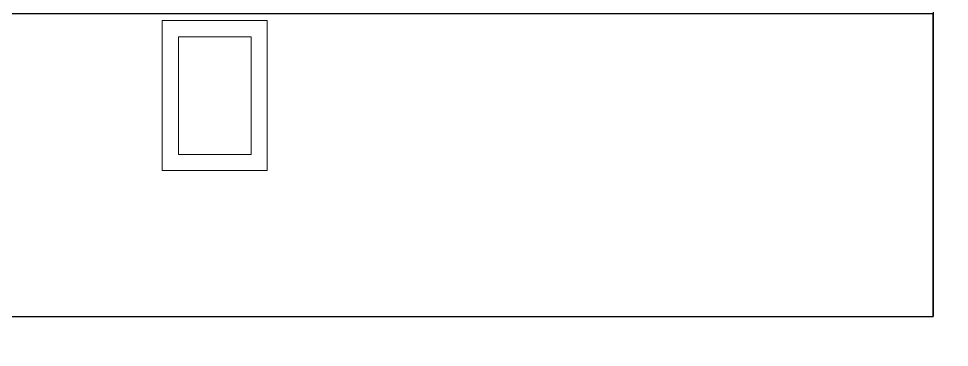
# Model space of a CAD drawing. Header units: metres. Extents: x 563124 to 573994, y 2062953 to 2068466.
# Drawn here: x 568878.97 to 568902.37, y 2065860.78 to 2065869.04 of the extents above; entities that cross this region are included whole.
import ezdxf

# ---------------------------------------------------------------- set-up
doc = ezdxf.new("R2010")
doc.units = ezdxf.units.M
doc.linetypes.add('HIDDEN', pattern=[0.375, 0.25, -0.125])
for name, color, linetype in [('ghichieudai', 7, 'CONTINUOUS'), ('MATCATDUONG', 8, 'CONTINUOUS'), ('ViaHeSphu', 32, 'CONTINUOUS')]:
    doc.layers.add(name, color=color, linetype=linetype)
doc.layers.add('kt', color=37, linetype='CONTINUOUS', lineweight=25)

msp = doc.modelspace()

# ---------------------------------------------------------------- linework, layer by layer
at = {"layer": 'ViaHeSphu', "linetype": 'HIDDEN', "ltscale": 50}
msp.add_lwpolyline([(569000.835, 2065796.483), (568997.941, 2065790.429), (568877.831, 2065754.612), (568868.765, 2065759.202), (568835.973, 2065850.872), (568839.087, 2065856.986), (568956.511, 2065891.39), (568963.208, 2065888.17)], close=True, dxfattribs=at)

# ---------------------------------------------------------------- next in the draw order: wipeouts: each hides what was drawn before it
msp.add_wipeout([(568538.555, 2065837.116), (569134.391, 2065836.361), (569131.193, 2065953.825), (568779.004, 2065956.683), (568600.602, 2065960.315)]).dxf.layer = 'ghichieudai'

# ---------------------------------------------------------------- next in the draw order: linework, layer by layer
at = {"layer": 'kt', "lineweight": 0}
for points in [[(568885.226, 2065868.99), (568882.584, 2065868.99), (568882.584, 2065865.222), (568885.226, 2065865.222)], [(568884.817, 2065868.581), (568882.993, 2065868.581), (568882.993, 2065865.631), (568884.817, 2065865.631)]]:
    msp.add_lwpolyline(points, close=True, dxfattribs=at)
at = {"layer": 'MATCATDUONG', "color": 40, "linetype": 'Continuous'}
for points in [[(568821.966, 2065868.452), (568781.966, 2065868.127), (568781.966, 2065868.727), (568781.966, 2065869.158), (568757.966, 2065869.158), (568757.966, 2065861.561), (568901.966, 2065861.561), (568901.966, 2065869.158), (568877.966, 2065869.158), (568877.966, 2065868.727), (568877.966, 2065868.127), (568837.966, 2065868.452)], [(568901.966, 2065869.327), (568901.966, 2065861.561)]]:
    msp.add_lwpolyline(points, dxfattribs=at)

doc.saveas('drawing.dxf')
